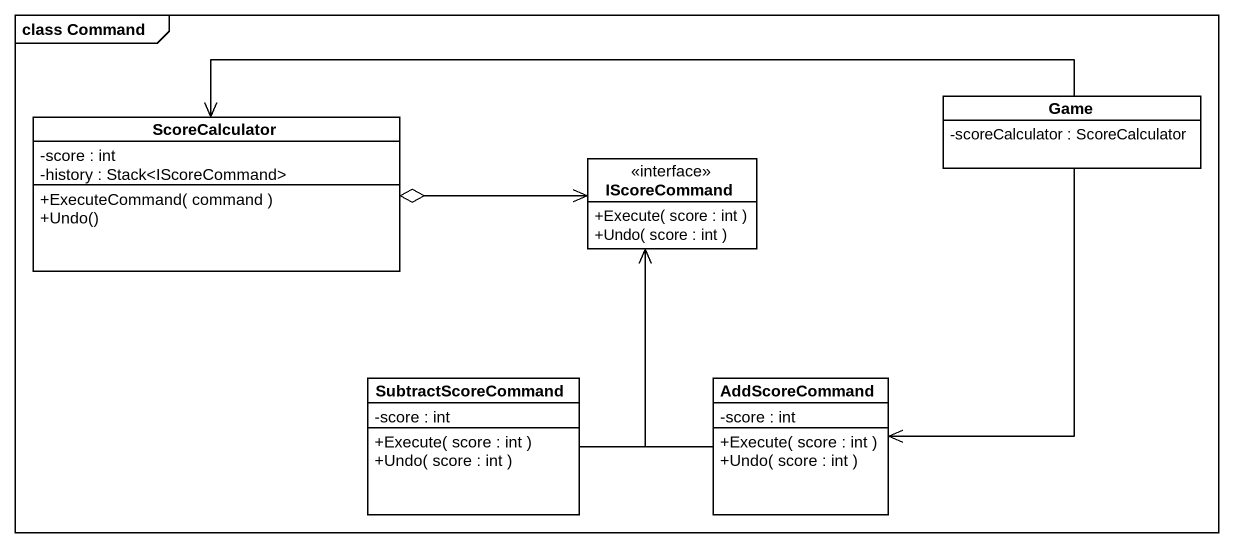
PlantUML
@startuml
mainframe class Command
hide circle
hide empty members
skinparam classAttributeIconSize 0
class ScoreCalculator {
  -score : int
  -history : Stack<IScoreCommand>
  +ExecuteCommand( command )
  +Undo()
}
class Game {
  -scoreCalculator : ScoreCalculator
}
interface IScoreCommand {
  +Execute( score : int )
  +Undo( score : int )
}
class SubtractScoreCommand {
  -score : int
  +Execute( score : int )
  +Undo( score : int )
}
class AddScoreCommand {
  -score : int
  +Execute( score : int )
  +Undo( score : int )
}
ScoreCalculator o-right-> IScoreCommand
Game -left-> ScoreCalculator
Game --> AddScoreCommand
SubtractScoreCommand -up-> IScoreCommand
AddScoreCommand -up-> IScoreCommand
@enduml
